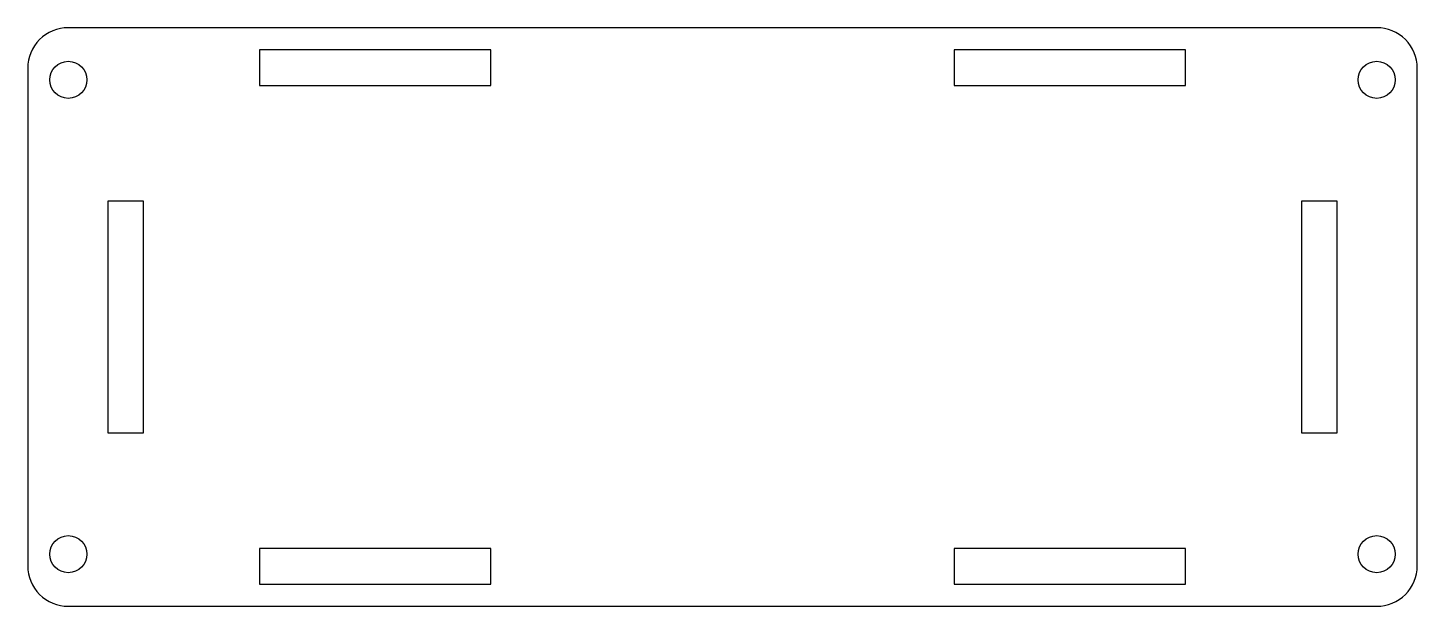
# Model space of a CAD drawing. Header units: metres. Extents: x 0 to 120, y 0 to 50.
import ezdxf

# ---------------------------------------------------------------- set-up
doc = ezdxf.new("R2010")
doc.units = ezdxf.units.M
doc.layers.add('CUT', color=7, linetype='Continuous')

msp = doc.modelspace()

# ---------------------------------------------------------------- linework, layer by layer
at = {"layer": 'CUT', "color": 7}
msp.add_lwpolyline([(3.5, 0), (116.5, 0, 0.414214), (120, 3.5), (120, 46.5, 0.414214), (116.5, 50), (3.5, 50, 0.414214), (0, 46.5), (0, 3.5, 0.414214)], format="xyb", close=True, dxfattribs=at)
for points in [[(20, 45), (40, 45), (40, 48.1), (20, 48.1)], [(80, 45), (100, 45), (100, 48.1), (80, 48.1)], [(6.9, 15), (10, 15), (10, 35), (6.9, 35)], [(110, 15), (113.1, 15), (113.1, 35), (110, 35)], [(20, 1.9), (40, 1.9), (40, 5), (20, 5)], [(80, 1.9), (100, 1.9), (100, 5), (80, 5)]]:
    msp.add_lwpolyline(points, close=True, dxfattribs=at)
for centre in [(3.5, 45.5), (116.5, 45.5), (3.5, 4.5), (116.5, 4.5)]:
    msp.add_circle(centre, 1.6, dxfattribs=at)

doc.saveas('drawing.dxf')
